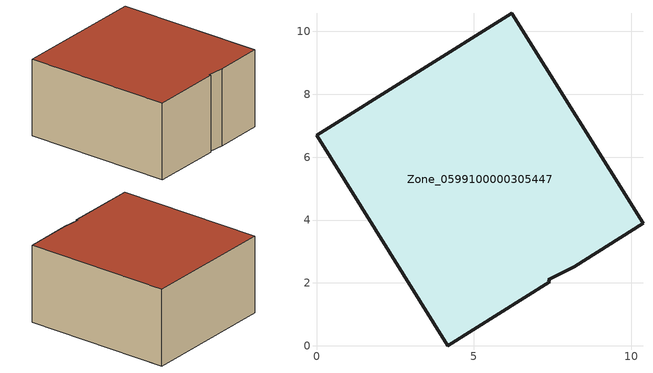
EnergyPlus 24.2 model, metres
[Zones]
Zone_0599100000305447
 floor ground (C_G): 0,6.7 6.21,10.58 10.38,3.9 8.19,2.52 7.37,2.11 7.42,2.04 4.18,0 z0
 wall outside (C_F): 6.21,10.58 0,6.7 4.18,0 7.42,2.04 7.37,2.11 8.19,2.52 10.38,3.9 6.21,10.58 z0:4.11
 roof outside (C_R): 7.37,2.11 8.19,2.52 10.38,3.9 6.21,10.58 0,6.7 4.18,0 7.42,2.04 z4.11
[BUILDING]
Pand.0599100000305447: North Axis=0; Terrain=City; Loads Convergence Tolerance Value=0.04; Temperature Convergence Tolerance Value=0.4; Solar Distribution=FullExterior; Maximum Number of Warmup Days=25; Minimum Number of Warmup Days=1
[Site:Location]
Rotterdam.The.Hague.AP_ZH_NLD Design_Conditions: Latitude=51.96; Longitude=4.45; Time Zone=1; Elevation=-4.5
[SITE:GROUNDTEMPERATURE:BUILDINGSURFACE]
18, 18, 18, 18, 18, 18, 18, 18, 18, 18, 18, 18
[MATERIAL] Thermal Absorptance=0.9; Solar Absorptance=0.7; Visible Absorptance=0.7
Name | Roughness | Thickness | Conductivity | Density | Specific Heat
G.TC.1946 | MediumSmooth | 0.15 | 1 | 540 | 1210
F.TC.1946 | Rough | 0.3 | 0.857143 | 1920 | 840
R.TC.1946 | MediumRough | 0.2 | 0.909091 | 1500 | 1000
[CONSTRUCTION]
C_G: G.TC.1946
C_F: F.TC.1946
C_R: R.TC.1946
[ZONE]
Zone_0599100000305447: Type=1; Multiplier=1; Ceiling Height=Autocalculate; Volume=Autocalculate; Floor Area=autocalculate; Part of Total Floor Area=Yes
[ZONEINFILTRATION:DESIGNFLOWRATE]
Infil_Zone_0599100000305447: Zone or ZoneList or Space or SpaceList=Zone_0599100000305447; Schedule=AlwaysOn; Design Flow Rate Calculation Method=Flow/Area; Flow Rate per Floor Area=0.003; Constant Term Coefficient=1; Temperature Term Coefficient=0; Velocity Term Coefficient=0; Velocity Squared Term Coefficient=0
[HVACTEMPLATE:ZONE:IDEALLOADSAIRSYSTEM]
Zone_0599100000305447: Maximum Heating Supply Air Temperature=50; Minimum Cooling Supply Air Temperature=13; Maximum Heating Supply Air Humidity Ratio=0.0156; Minimum Cooling Supply Air Humidity Ratio=0.0077; Heating Limit=NoLimit; Cooling Limit=NoLimit; Dehumidification Control Type=ConstantSensibleHeatRatio; Cooling Sensible Heat Ratio=0.7; Dehumidification Setpoint=60; Humidification Control Type=None; Humidification Setpoint=30; Outdoor Air Method=None; Outdoor Air Flow Rate per Person=0.00944; Outdoor Air Flow Rate per Zone Floor Area=0; Outdoor Air Flow Rate per Zone=0; Demand Controlled Ventilation Type=None; Outdoor Air Economizer Type=NoEconomizer; Heat Recovery Type=None; Sensible Heat Recovery Effectiveness=0.7; Latent Heat Recovery Effectiveness=0.65
[ZONECONTROL:THERMOSTAT]
ThermostatControl_Zone_0599100000305447: Zone or ZoneList=Zone_0599100000305447; Control Type Schedule=DualSetpointControlType; Control 1=Thermostat_Zone_0599100000305447; Temperature Difference Between Cutout And Setpoint=0
[THERMOSTATSETPOINT:DUALSETPOINT]
Thermostat_Zone_0599100000305447: Heating Setpoint Temperature Schedule=HeatingSetpoint_Zone_0599100000305447; Cooling Setpoint Temperature Schedule=CoolingSetpoint_Zone_0599100000305447
[SCHEDULE:COMPACT]
HeatingSetpoint_Zone_0599100000305447: Through: 12/31, For: AllDays, Until: 24:00, 21
CoolingSetpoint_Zone_0599100000305447: Through: 12/31, For: AllDays, Until: 24:00, 24
DualSetpointControlType: Through: 12/31, For: AllDays, Until: 24:00, 4
AlwaysOn: Through: 12/31, For: AllDays, Until: 24:00, 1
